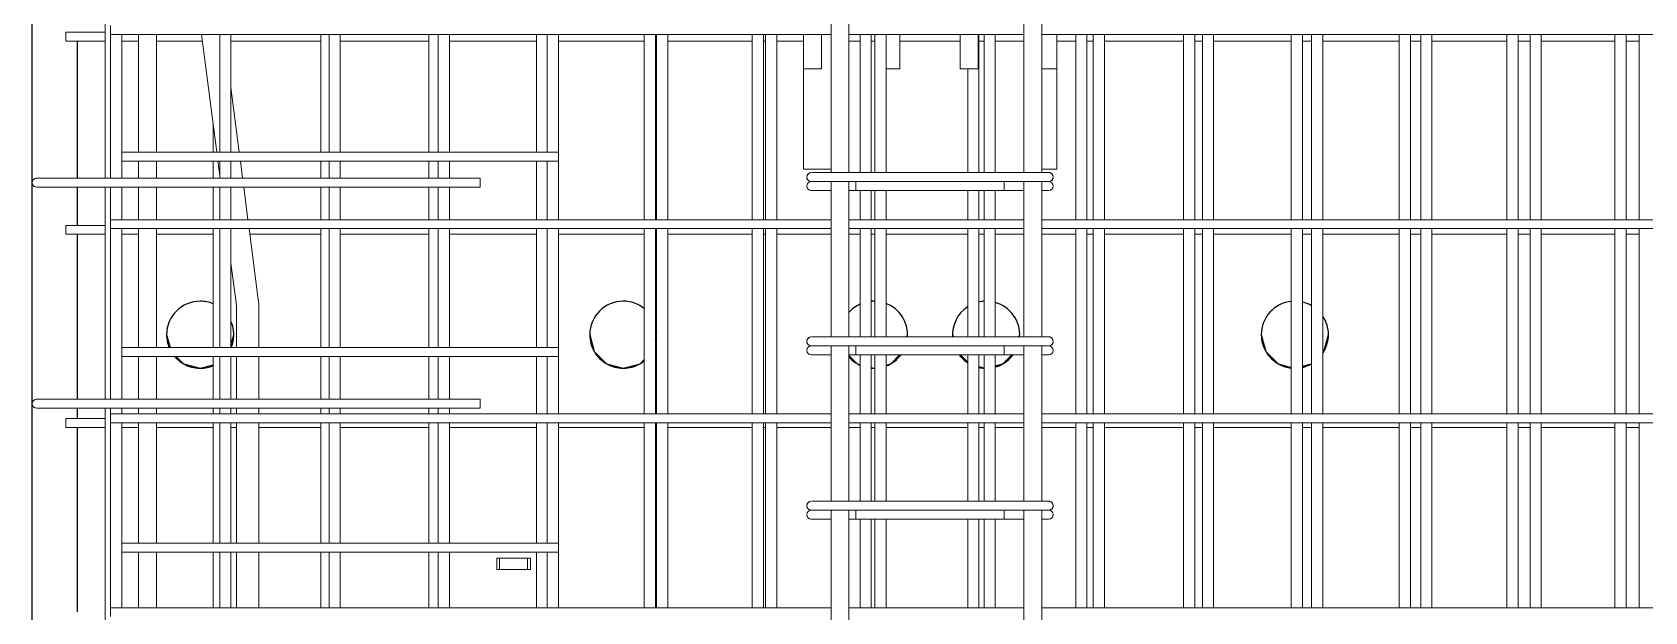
# Model space of a CAD drawing. Header units: millimetres. Extents: x 6720 to 22888, y -3063 to 10060.
# Drawn here: x 10063 to 11503, y -493 to 26 of the extents above; entities that cross this region are included whole.
import ezdxf

# ---------------------------------------------------------------- set-up
doc = ezdxf.new("R2010")
doc.units = ezdxf.units.MM
for name, color, linetype, lineweight in [('A-GENM', 13, 'Continuous', 18), ('A-WALL', 113, 'Continuous', 25), ('S-RBAR', 171, 'Continuous', 18)]:
    doc.layers.add(name, color=color, linetype=linetype, lineweight=lineweight)

# ---------------------------------------------------------------- blocks, each defined once
blk = doc.blocks.new('RR spread anchor face based - RR-SA-2_5-200-V3-Elevation Front 1')
at = {"layer": 'A-GENM'}
for p, q in [((10477.6, -445), (10480.1, -445)), ((10477.6, -455), (10477.6, -445)), ((10480.1, -445), (10505.1, -445)), ((10480.1, -445), (10480.1, -455)), ((10505.1, -445), (10507.6, -445)), ((10505.1, -445), (10505.1, -455)), ((10507.6, -445), (10507.6, -455)), ((10480.1, -455), (10477.6, -455)), ((10505.1, -455), (10480.1, -455)), ((10507.6, -455), (10505.1, -455))]:
    blk.add_line(p, q, dxfattribs=at)

msp = doc.modelspace()

# ---------------------------------------------------------------- linework, layer by layer
at = {"layer": 'A-WALL'}
for p, q in [((10062.6, -1395), (10062.6, 7060)), ((10102.6, 17.6), (10102.6, -105)), ((10102.6, -113), (10102.6, -146.7)), ((10102.6, -155.2), (10102.6, -302.7)), ((10182.6, -245), (10185.7, -256.5)), ((10240.1, -254.2), (10242.6, -245)), ((10619.4, -249.3), (10620.3, -246)), ((10844, -247), (10844.5, -245.4)), ((10884.9, -245.4), (10885.3, -247)), ((10944.3, -247), (10944.7, -245.4)), ((10212.6, -275), (10224.1, -271.9)), ((10891.8, -263), (10898.4, -269.6)), ((10908.4, -273.3), (10912.9, -274.5)), ((11197.4, -273.2), (11205.6, -271)), ((10812.1, -274.3), (10814.6, -275)), ((10814.6, -275), (10815.1, -274.9)), ((10102.6, -310.7), (10102.6, -320)), ((10102.6, -328), (10102.6, -492.9))]:
    msp.add_line(p, q, dxfattribs=at)
at = {"layer": 'A-WALL', "flags": 128}
for points in [[(10560.6, -245), (10564.6, -260), (10575.6, -271), (10590.6, -275)], [(11160.6, -245), (11164.6, -260), (11175.6, -271), (11187.4, -274.2)], [(11215.6, -261), (11216.6, -259.9), (11220.6, -245)], [(10191.1, -264.5), (10197.6, -271), (10212.6, -275)], [(10590.6, -275), (10605.6, -271), (10609.4, -267.1)], [(10792.2, -263.6), (10799.6, -271), (10802.1, -271.7)], [(10825.4, -272.1), (10829.6, -271), (10837.5, -263)], [(10922.9, -272.8), (10929.8, -271), (10937.7, -263)]]:
    msp.add_lwpolyline(points, dxfattribs=at)
at = {"layer": 'A-WALL'}
for centre, start, end in [((10212.6, -245), 90, 180), ((10212.6, -245), 67.2216, 90), ((10590.6, -245), 90, 180), ((10590.6, -245), 50.6782, 90), ((10814.6, -245), 90, 94.7688), ((10814.6, -245), 89.0178, 90), ((10914.8, -245), 93.5819, 102.2635), ((11190.6, -245), 96.0309, 180), ((11190.6, -245), 60, 76.7124), ((10814.6, -245), 114.7519, 138.5551), ((10814.6, -245), 356.1363, 68.6737), ((10914.8, -245), 123.2545, 183.8637), ((10914.8, -245), 356.1363, 74.2095), ((11190.6, -245), 0, 33.0857), ((10212.6, -245), 0, 22.1687), ((10590.6, -245), 4.002, 15), ((10212.6, -245), 180.4246, 202.8254), ((10212.6, -245), 337.8313, 359.5722), ((10590.6, -245), 180.4246, 209.7233), ((10590.6, -245), 345, 355.998), ((11190.6, -245), 180.4246, 209.7233), ((11190.6, -245), 330.719, 359.5722), ((10212.6, -245), 220.9588, 239.6231), ((10212.6, -245), 241.0171, 269.268), ((10212.6, -245), 270.7209, 292.7784), ((10590.6, -245), 210.813, 239.6231), ((10590.6, -245), 241.0171, 269.268), ((10590.6, -245), 270.7209, 299.4239), ((10590.6, -245), 300.812, 309.3218), ((10814.6, -245), 221.4449, 239.6231), ((10814.6, -245), 241.0171, 245.2481), ((10814.6, -245), 291.3263, 299.4239), ((10814.6, -245), 300.812, 322.7574), ((10914.8, -245), 217.2426, 236.7455), ((10914.8, -245), 285.7905, 299.4239), ((10914.8, -245), 300.812, 322.7574), ((11190.6, -245), 210.813, 239.6231), ((11190.6, -245), 241.0171, 263.9691), ((11190.6, -245), 283.2876, 299.4239), ((11190.6, -245), 326.9143, 329.6241), ((10814.6, -245), 265.2312, 269.268), ((10814.6, -245), 270.7209, 270.9822), ((10914.8, -245), 257.7365, 266.4181)]:
    msp.add_arc(centre, 30, start, end, dxfattribs=at)
at = {"layer": 'S-RBAR'}
for p, q in [((10127.7, -105), (10127.7, 84.7)), ((10132.6, 23.5), (10132.6, 31.5)), ((10776.2, -100), (10776.2, 39)), ((10792.2, -100), (10792.2, 39)), ((10948.4, -100), (10948.4, 39)), ((10964.4, -100), (10964.4, 39)), ((10092.6, 25.6), (10127.7, 25.6)), ((10092.6, 17.6), (10092.6, 25.6)), ((10092.6, 17.6), (10127.7, 17.6)), ((10132.6, 23.5), (10776.2, 23.5)), ((10132.6, -105), (10132.6, 23.5)), ((10142.6, -105), (10142.6, 23.5)), ((10142.6, 17.6), (10157.6, 17.6)), ((10157.6, -81.7), (10157.6, 23.5)), ((10173.6, -81.7), (10173.6, 23.5)), ((10173.6, 17.6), (10214.6, 17.6)), ((10227.4, -81.7), (10213.9, 23.5)), ((10230.1, -81.7), (10230.1, 23.5)), ((10240.1, -81.7), (10240.1, 23.5)), ((10240.1, 17.6), (10320.4, 17.6)), ((10320.4, -81.7), (10320.4, 23.5)), ((10327.7, -81.7), (10327.7, 23.5)), ((10337.7, -81.7), (10337.7, 23.5)), ((10337.7, 17.6), (10416.8, 17.6)), ((10416.8, -81.7), (10416.8, 23.5)), ((10425.2, -81.7), (10425.2, 23.5)), ((10435.2, -81.7), (10435.2, 23.5)), ((10435.2, 17.6), (10513.1, 17.6)), ((10513.1, -81.7), (10513.1, 23.5)), ((10522.7, -81.7), (10522.7, 23.5)), ((10532.7, -142.1), (10532.7, 23.5)), ((10532.7, 17.6), (10609.4, 17.6)), ((10609.4, -142.1), (10609.4, 23.5)), ((10619.4, -142.1), (10619.4, 23.5)), ((10619.4, 17.6), (10620.3, 17.6)), ((10620.3, -142.1), (10620.3, 23.5)), ((10630.3, -142.1), (10630.3, 23.5)), ((10630.3, 17.6), (10705.8, 17.6)), ((10705.8, -142.1), (10705.8, 23.5)), ((10715.8, -142.1), (10715.8, 23.5)), ((10715.8, 17.6), (10717.8, 17.6)), ((10717.8, -142.1), (10717.8, 23.5)), ((10727.8, -142.1), (10727.8, 23.5)), ((10727.8, 17.6), (10751.6, 17.6)), ((10751.6, 23.5), (10751.6, -7)), ((10767.6, 23.5), (10767.6, -7)), ((10792.2, 23.5), (10948.4, 23.5)), ((10792.2, 17.6), (10802.1, 17.6)), ((10802.1, -100), (10802.1, 23.5)), ((10812.1, -100), (10812.1, 23.5)), ((10812.1, 17.6), (10815.1, 17.6)), ((10815.4, -100), (10815.4, 23.5)), ((10825.4, -100), (10825.4, 23.5)), ((10837.6, 23.5), (10837.6, -7)), ((10837.6, 17.6), (10891.7, 17.6)), ((10891.7, 23.5), (10891.7, -7)), ((10907.7, 23.5), (10907.7, -7)), ((10908.4, -100), (10908.4, 23.5)), ((10908.4, 17.6), (10912.9, 17.6)), ((10912.9, -100), (10912.9, 23.5)), ((10922.9, -100), (10922.9, 23.5)), ((10922.9, 17.6), (10948.4, 17.6)), ((10964.4, 23.5), (12288.6, 23.5)), ((10977.8, 23.5), (10977.8, -7)), ((10977.8, 17.6), (10994.8, 17.6)), ((10994.8, -142.1), (10994.8, 23.5)), ((11004.8, -142.1), (11004.8, 23.5)), ((11004.8, 17.6), (11010.5, 17.6)), ((11010.5, -142.1), (11010.5, 23.5)), ((11020.5, -142.1), (11020.5, 23.5)), ((11020.5, 17.6), (11091.1, 17.6)), ((11091.1, -142.1), (11091.1, 23.5)), ((11101.1, -142.1), (11101.1, 23.5)), ((11101.1, 17.6), (11108, 17.6)), ((11108, -142.1), (11108, 23.5)), ((11118, -142.1), (11118, 23.5)), ((11118, 17.6), (11187.4, 17.6)), ((11187.4, -142.1), (11187.4, 23.5)), ((11197.4, -142.1), (11197.4, 23.5)), ((11197.4, 17.6), (11205.6, 17.6)), ((11205.6, -142.1), (11205.6, 23.5)), ((11215.6, -142.1), (11215.6, 23.5)), ((11215.6, 17.6), (11283.8, 17.6)), ((11283.8, -142.1), (11283.8, 23.5)), ((11293.8, -142.1), (11293.8, 23.5)), ((11293.8, 17.6), (11303.1, 17.6)), ((11303.1, -142.1), (11303.1, 23.5)), ((11313.1, -142.1), (11313.1, 23.5)), ((11313.1, 17.6), (11380.1, 17.6)), ((11380.1, -142.1), (11380.1, 23.5)), ((11390.1, -142.1), (11390.1, 23.5)), ((11390.1, 17.6), (11400.7, 17.6)), ((11400.7, -142.1), (11400.7, 23.5)), ((11410.7, -142.1), (11410.7, 23.5)), ((11410.7, 17.6), (11476.5, 17.6)), ((11476.5, -142.1), (11476.5, 23.5)), ((11486.5, -142.1), (11486.5, 23.5)), ((11486.5, 17.6), (11498.2, 17.6)), ((11498.2, -142.1), (11498.2, 23.5)), ((10751.6, -7), (10751.6, -97)), ((10751.6, -7), (10767.6, -7)), ((10825.4, -7), (10837.6, -7)), ((10891.7, -7), (10907.7, -7)), ((10898.4, -100), (10898.4, -7)), ((10964.4, -7), (10977.8, -7)), ((10977.8, -7), (10977.8, -97)), ((10247.5, -81.7), (10240.1, -23.8)), ((10224.1, -81.7), (10224.1, -56)), ((10172.6, -81.7), (10142.3, -81.7)), ((10172.6, -81.7), (10532.6, -81.7)), ((10532.6, -89.7), (10532.6, -81.7)), ((10172.6, -89.7), (10142.3, -89.7)), ((10157.6, -105), (10157.6, -89.7)), ((10172.6, -89.7), (10532.6, -89.7)), ((10173.6, -105), (10173.6, -89.7)), ((10224.1, -105), (10224.1, -89.7)), ((10230.1, -103), (10228.4, -89.7)), ((10230.1, -105), (10230.1, -89.7)), ((10240.1, -105), (10240.1, -89.7)), ((10250.5, -105), (10248.6, -89.7)), ((10320.4, -105), (10320.4, -89.7)), ((10327.7, -105), (10327.7, -89.7)), ((10337.7, -105), (10337.7, -89.7)), ((10416.8, -105), (10416.8, -89.7)), ((10425.2, -105), (10425.2, -89.7)), ((10435.2, -105), (10435.2, -89.7)), ((10513.1, -142.1), (10513.1, -89.7)), ((10522.7, -142.1), (10522.7, -89.7)), ((10751.6, -97), (10776.2, -97)), ((10758.6, -100), (10758.7, -100)), ((10759.3, -100), (10764.4, -100)), ((10764.4, -100), (10778.6, -100)), ((10950.8, -100), (10778.6, -100)), ((10950.8, -100), (10970.8, -100)), ((10964.4, -97), (10977.8, -97)), ((10066.6, -105), (10086.6, -105)), ((10066.6, -113), (10086.6, -113)), ((10462.6, -105), (10086.6, -105)), ((10462.6, -113), (10086.6, -113)), ((10127.7, -302.7), (10127.7, -113)), ((10132.6, -142.1), (10132.6, -113)), ((10142.6, -142.1), (10142.6, -113)), ((10157.6, -142.1), (10157.6, -113)), ((10173.6, -142.1), (10173.6, -113)), ((10224.1, -142.1), (10224.1, -113)), ((10230.1, -142.1), (10230.1, -113)), ((10240.1, -142.1), (10240.1, -113)), ((10255.3, -142.1), (10251.6, -113)), ((10320.4, -142.1), (10320.4, -113)), ((10327.7, -142.1), (10327.7, -113)), ((10337.7, -142.1), (10337.7, -113)), ((10416.8, -142.1), (10416.8, -113)), ((10425.2, -142.1), (10425.2, -113)), ((10435.2, -142.1), (10435.2, -113)), ((10462.6, -105), (10462.6, -113)), ((10758.6, -108), (10763.3, -108)), ((10763.2, -108), (10765.8, -108)), ((10765.7, -108), (10778.6, -108)), ((10776.2, -247), (10776.2, -108)), ((10950.8, -108), (10778.6, -108)), ((10792.2, -247), (10792.2, -108)), ((10798.4, -108), (10798.4, -116)), ((10931, -108), (10931, -116)), ((10948.4, -247), (10948.4, -108)), ((10950.8, -108), (10970.8, -108)), ((10964.4, -247), (10964.4, -108)), ((10758.6, -116), (10764.4, -116)), ((10776.2, -116), (10764.4, -116)), ((10798.4, -116), (10792.2, -116)), ((10798.4, -116), (10931, -116)), ((10802.1, -142.1), (10802.1, -116)), ((10812.1, -142.1), (10812.1, -116)), ((10815.4, -142.1), (10815.4, -116)), ((10825.4, -142.1), (10825.4, -116)), ((10898.4, -142.1), (10898.4, -116)), ((10908.4, -142.1), (10908.4, -116)), ((10912.9, -142.1), (10912.9, -116)), ((10922.9, -142.1), (10922.9, -116)), ((10948.4, -116), (10931, -116)), ((10964.9, -116), (10970.8, -116)), ((10132.6, -142.1), (10776.2, -142.1)), ((10132.6, -150.1), (10132.6, -142.1)), ((10792.2, -142.1), (10948.4, -142.1)), ((10964.4, -142.1), (12288.6, -142.1)), ((10092.6, -147.2), (10127.7, -147.2)), ((10092.6, -155.2), (10092.6, -147.2)), ((10092.6, -155.2), (10127.7, -155.2)), ((10132.6, -150.1), (10776.2, -150.1)), ((10132.6, -302.7), (10132.6, -150.1)), ((10142.6, -302.7), (10142.6, -150.1)), ((10142.6, -155.2), (10157.6, -155.2)), ((10157.6, -256.5), (10157.6, -150.1)), ((10173.6, -256.5), (10173.6, -150.1)), ((10173.6, -155.2), (10224.1, -155.2)), ((10224.1, -256.5), (10224.1, -150.1)), ((10230.1, -256.5), (10230.1, -150.1)), ((10240.1, -256.5), (10240.1, -150.1)), ((10264.5, -213.5), (10256.3, -150.1)), ((10257, -155.2), (10320.4, -155.2)), ((10320.4, -256.5), (10320.4, -150.1)), ((10327.7, -256.5), (10327.7, -150.1)), ((10337.7, -256.5), (10337.7, -150.1)), ((10337.7, -155.2), (10416.8, -155.2)), ((10416.8, -256.5), (10416.8, -150.1)), ((10425.2, -256.5), (10425.2, -150.1)), ((10435.2, -256.5), (10435.2, -150.1)), ((10435.2, -155.2), (10513.1, -155.2)), ((10513.1, -256.5), (10513.1, -150.1)), ((10522.7, -256.5), (10522.7, -150.1)), ((10532.7, -315.7), (10532.7, -150.1)), ((10532.7, -155.2), (10609.4, -155.2)), ((10609.4, -315.7), (10609.4, -150.1)), ((10619.4, -315.7), (10619.4, -150.1)), ((10619.4, -155.2), (10620.3, -155.2)), ((10620.3, -315.7), (10620.3, -150.1)), ((10630.3, -315.7), (10630.3, -150.1)), ((10630.3, -155.2), (10705.8, -155.2)), ((10705.8, -315.7), (10705.8, -150.1)), ((10715.8, -315.7), (10715.8, -150.1)), ((10715.8, -155.2), (10717.8, -155.2)), ((10717.8, -315.7), (10717.8, -150.1)), ((10727.8, -315.7), (10727.8, -150.1)), ((10727.8, -155.2), (10776.2, -155.2)), ((10792.2, -150.1), (10948.4, -150.1)), ((10792.2, -155.2), (10802.1, -155.2)), ((10802.1, -247), (10802.1, -150.1)), ((10812.1, -247), (10812.1, -150.1)), ((10812.1, -155.2), (10815.4, -155.2)), ((10815.4, -247), (10815.4, -150.1)), ((10825.4, -247), (10825.4, -150.1)), ((10825.4, -155.2), (10898.4, -155.2)), ((10898.4, -247), (10898.4, -150.1)), ((10908.4, -247), (10908.4, -150.1)), ((10908.4, -155.2), (10912.9, -155.2)), ((10912.9, -247), (10912.9, -150.1)), ((10922.9, -247), (10922.9, -150.1)), ((10922.9, -155.2), (10948.4, -155.2)), ((10964.4, -150.1), (12288.6, -150.1)), ((10964.4, -155.2), (10994.8, -155.2)), ((10994.8, -315.7), (10994.8, -150.1)), ((11004.8, -315.7), (11004.8, -150.1)), ((11004.8, -155.2), (11010.5, -155.2)), ((11010.5, -315.7), (11010.5, -150.1)), ((11020.5, -315.7), (11020.5, -150.1)), ((11020.5, -155.2), (11091.1, -155.2)), ((11091.1, -315.7), (11091.1, -150.1)), ((11101.1, -315.7), (11101.1, -150.1)), ((11101.1, -155.2), (11108, -155.2)), ((11108, -315.7), (11108, -150.1)), ((11118, -315.7), (11118, -150.1)), ((11118, -155.2), (11187.4, -155.2)), ((11187.4, -315.7), (11187.4, -150.1)), ((11197.4, -315.7), (11197.4, -150.1)), ((11197.4, -155.2), (11205.6, -155.2)), ((11205.6, -315.7), (11205.6, -150.1)), ((11215.6, -315.7), (11215.6, -150.1)), ((11215.6, -155.2), (11283.8, -155.2)), ((11283.8, -315.7), (11283.8, -150.1)), ((11293.8, -315.7), (11293.8, -150.1)), ((11293.8, -155.2), (11303.1, -155.2)), ((11303.1, -315.7), (11303.1, -150.1)), ((11313.1, -315.7), (11313.1, -150.1)), ((11313.1, -155.2), (11380.1, -155.2)), ((11380.1, -315.7), (11380.1, -150.1)), ((11390.1, -315.7), (11390.1, -150.1)), ((11390.1, -155.2), (11400.7, -155.2)), ((11400.7, -315.7), (11400.7, -150.1)), ((11410.7, -315.7), (11410.7, -150.1)), ((11410.7, -155.2), (11476.5, -155.2)), ((11476.5, -315.7), (11476.5, -150.1)), ((11486.5, -315.7), (11486.5, -150.1)), ((11486.5, -155.2), (11498.2, -155.2)), ((11498.2, -315.7), (11498.2, -150.1)), ((10244.6, -216.1), (10240.1, -180.9)), ((10245, -256.5), (10245, -221.8)), ((10265, -256.5), (10265, -221.8)), ((10172.6, -256.5), (10142.3, -256.5)), ((10172.6, -256.5), (10532.6, -256.5)), ((10532.6, -264.5), (10532.6, -256.5)), ((10758.6, -247), (10758.7, -247)), ((10758.6, -255), (10763.3, -255)), ((10759.3, -247), (10764.4, -247)), ((10763.2, -255), (10765.8, -255)), ((10764.4, -247), (10778.6, -247)), ((10765.7, -255), (10778.6, -255)), ((10776.2, -394), (10776.2, -255)), ((10950.8, -247), (10778.6, -247)), ((10950.8, -255), (10778.6, -255)), ((10792.2, -394), (10792.2, -255)), ((10798.4, -255), (10798.4, -263)), ((10931, -255), (10931, -263)), ((10948.4, -394), (10948.4, -255)), ((10950.8, -247), (10970.8, -247)), ((10950.8, -255), (10970.8, -255)), ((10964.4, -394), (10964.4, -255)), ((10172.6, -264.5), (10142.3, -264.5)), ((10157.6, -302.7), (10157.6, -264.5)), ((10172.6, -264.5), (10532.6, -264.5)), ((10173.6, -302.7), (10173.6, -264.5)), ((10224.1, -302.7), (10224.1, -264.5)), ((10230.1, -302.7), (10230.1, -264.5)), ((10240.1, -302.7), (10240.1, -264.5)), ((10245, -302.7), (10245, -264.5)), ((10265, -302.7), (10265, -264.5)), ((10320.4, -302.7), (10320.4, -264.5)), ((10327.7, -302.7), (10327.7, -264.5)), ((10337.7, -302.7), (10337.7, -264.5)), ((10416.8, -302.7), (10416.8, -264.5)), ((10425.2, -302.7), (10425.2, -264.5)), ((10435.2, -302.7), (10435.2, -264.5)), ((10513.1, -315.7), (10513.1, -264.5)), ((10522.7, -315.7), (10522.7, -264.5)), ((10758.6, -263), (10764.4, -263)), ((10776.2, -263), (10764.4, -263)), ((10798.4, -263), (10792.2, -263)), ((10798.4, -263), (10931, -263)), ((10802.1, -315.7), (10802.1, -263)), ((10812.1, -315.7), (10812.1, -263)), ((10815.4, -315.7), (10815.4, -263)), ((10825.4, -315.7), (10825.4, -263)), ((10898.4, -315.7), (10898.4, -263)), ((10908.4, -315.7), (10908.4, -263)), ((10912.9, -315.7), (10912.9, -263)), ((10922.9, -315.7), (10922.9, -263)), ((10948.4, -263), (10931, -263)), ((10964.9, -263), (10970.8, -263)), ((10066.6, -302.7), (10086.6, -302.7)), ((10066.6, -310.7), (10086.6, -310.7)), ((10462.6, -302.7), (10086.6, -302.7)), ((10462.6, -310.7), (10086.6, -310.7)), ((10127.7, -500.3), (10127.7, -310.7)), ((10132.6, -315.7), (10132.6, -310.7)), ((10132.6, -315.7), (10776.2, -315.7)), ((10132.6, -323.7), (10132.6, -315.7)), ((10142.6, -315.7), (10142.6, -310.7)), ((10157.6, -315.7), (10157.6, -310.7)), ((10173.6, -315.7), (10173.6, -310.7)), ((10224.1, -315.7), (10224.1, -310.7)), ((10230.1, -315.7), (10230.1, -310.7)), ((10240.1, -315.7), (10240.1, -310.7)), ((10245, -315.7), (10245, -310.7)), ((10265, -315.7), (10265, -310.7)), ((10320.4, -315.7), (10320.4, -310.7)), ((10327.7, -315.7), (10327.7, -310.7)), ((10337.7, -315.7), (10337.7, -310.7)), ((10416.8, -315.7), (10416.8, -310.7)), ((10425.2, -315.7), (10425.2, -310.7)), ((10435.2, -315.7), (10435.2, -310.7)), ((10462.6, -302.7), (10462.6, -310.7)), ((10792.2, -315.7), (10948.4, -315.7)), ((10964.4, -315.7), (12288.6, -315.7)), ((10092.6, -320), (10127.7, -320)), ((10092.6, -328), (10092.6, -320)), ((10092.6, -328), (10127.7, -328)), ((10132.6, -323.7), (10776.2, -323.7)), ((10132.6, -489.2), (10132.6, -323.7)), ((10142.6, -489.2), (10142.6, -323.7)), ((10142.6, -328), (10157.6, -328)), ((10157.6, -431.4), (10157.6, -323.7)), ((10173.6, -431.4), (10173.6, -323.7)), ((10173.6, -328), (10224.1, -328)), ((10224.1, -431.4), (10224.1, -323.7)), ((10230.1, -431.4), (10230.1, -323.7)), ((10240.1, -431.4), (10240.1, -323.7)), ((10240.1, -328), (10245, -328)), ((10245, -431.4), (10245, -323.7)), ((10265, -431.4), (10265, -323.7)), ((10265, -328), (10320.4, -328)), ((10320.4, -431.4), (10320.4, -323.7)), ((10327.7, -431.4), (10327.7, -323.7)), ((10337.7, -431.4), (10337.7, -323.7)), ((10337.7, -328), (10416.8, -328)), ((10416.8, -431.4), (10416.8, -323.7)), ((10425.2, -431.4), (10425.2, -323.7)), ((10435.2, -431.4), (10435.2, -323.7)), ((10435.2, -328), (10513.1, -328)), ((10513.1, -431.4), (10513.1, -323.7)), ((10522.7, -431.4), (10522.7, -323.7)), ((10532.7, -489.2), (10532.7, -323.7)), ((10532.7, -328), (10609.4, -328)), ((10609.4, -489.2), (10609.4, -323.7)), ((10619.4, -489.2), (10619.4, -323.7)), ((10619.4, -328), (10620.3, -328)), ((10620.3, -489.2), (10620.3, -323.7)), ((10630.3, -489.2), (10630.3, -323.7)), ((10630.3, -328), (10705.8, -328)), ((10705.8, -489.2), (10705.8, -323.7)), ((10715.8, -489.2), (10715.8, -323.7)), ((10715.8, -328), (10717.8, -328)), ((10717.8, -489.2), (10717.8, -323.7)), ((10727.8, -489.2), (10727.8, -323.7)), ((10727.8, -328), (10776.2, -328)), ((10792.2, -323.7), (10948.4, -323.7)), ((10792.2, -328), (10802.1, -328)), ((10802.1, -394), (10802.1, -323.7)), ((10812.1, -394), (10812.1, -323.7)), ((10812.1, -328), (10815.1, -328)), ((10815.4, -394), (10815.4, -323.7)), ((10825.4, -394), (10825.4, -323.7)), ((10825.4, -328), (10898.4, -328)), ((10898.4, -394), (10898.4, -323.7)), ((10908.4, -394), (10908.4, -323.7)), ((10908.4, -328), (10912.9, -328)), ((10912.9, -394), (10912.9, -323.7)), ((10922.9, -394), (10922.9, -323.7)), ((10922.9, -328), (10948.4, -328)), ((10964.4, -323.7), (12288.6, -323.7)), ((10964.4, -328), (10994.8, -328)), ((10994.8, -489.2), (10994.8, -323.7)), ((11004.8, -489.2), (11004.8, -323.7)), ((11004.8, -328), (11010.5, -328)), ((11010.5, -489.2), (11010.5, -323.7)), ((11020.5, -489.2), (11020.5, -323.7)), ((11020.5, -328), (11091.1, -328)), ((11091.1, -489.2), (11091.1, -323.7)), ((11101.1, -489.2), (11101.1, -323.7)), ((11101.1, -328), (11108, -328)), ((11108, -489.2), (11108, -323.7)), ((11118, -489.2), (11118, -323.7)), ((11118, -328), (11187.4, -328)), ((11187.4, -489.2), (11187.4, -323.7)), ((11197.4, -489.2), (11197.4, -323.7)), ((11197.4, -328), (11205.6, -328)), ((11205.6, -489.2), (11205.6, -323.7)), ((11215.6, -489.2), (11215.6, -323.7)), ((11215.6, -328), (11283.8, -328)), ((11283.8, -489.2), (11283.8, -323.7)), ((11293.8, -489.2), (11293.8, -323.7)), ((11293.8, -328), (11303.1, -328)), ((11303.1, -489.2), (11303.1, -323.7)), ((11313.1, -489.2), (11313.1, -323.7)), ((11313.1, -328), (11380.1, -328)), ((11380.1, -489.2), (11380.1, -323.7)), ((11390.1, -489.2), (11390.1, -323.7)), ((11390.1, -328), (11400.7, -328)), ((11400.7, -489.2), (11400.7, -323.7)), ((11410.7, -489.2), (11410.7, -323.7)), ((11410.7, -328), (11476.5, -328)), ((11476.5, -489.2), (11476.5, -323.7)), ((11486.5, -489.2), (11486.5, -323.7)), ((11486.5, -328), (11498.2, -328)), ((11498.2, -489.2), (11498.2, -323.7)), ((10758.6, -394), (10758.7, -394)), ((10758.6, -402), (10763.3, -402)), ((10759.3, -394), (10764.4, -394)), ((10763.2, -402), (10765.8, -402)), ((10764.4, -394), (10778.6, -394)), ((10765.7, -402), (10778.6, -402)), ((10776.2, -541), (10776.2, -402)), ((10950.8, -394), (10778.6, -394)), ((10950.8, -402), (10778.6, -402)), ((10792.2, -541), (10792.2, -402)), ((10798.4, -402), (10798.4, -410)), ((10931, -402), (10931, -410)), ((10948.4, -541), (10948.4, -402)), ((10950.8, -394), (10970.8, -394)), ((10950.8, -402), (10970.8, -402)), ((10964.4, -541), (10964.4, -402)), ((10758.6, -410), (10764.4, -410)), ((10776.2, -410), (10764.4, -410)), ((10798.4, -410), (10792.2, -410)), ((10798.4, -410), (10931, -410)), ((10802.1, -489.2), (10802.1, -410)), ((10812.1, -489.2), (10812.1, -410)), ((10815.4, -489.2), (10815.4, -410)), ((10825.4, -489.2), (10825.4, -410)), ((10898.4, -489.2), (10898.4, -410)), ((10908.4, -489.2), (10908.4, -410)), ((10912.9, -489.2), (10912.9, -410)), ((10922.9, -489.2), (10922.9, -410)), ((10948.4, -410), (10931, -410)), ((10964.9, -410), (10970.8, -410)), ((10172.6, -431.4), (10142.3, -431.4)), ((10172.6, -431.4), (10532.6, -431.4)), ((10532.6, -439.4), (10532.6, -431.4)), ((10172.6, -439.4), (10142.3, -439.4)), ((10157.6, -489.2), (10157.6, -439.4)), ((10172.6, -439.4), (10532.6, -439.4)), ((10173.6, -489.2), (10173.6, -439.4)), ((10224.1, -489.2), (10224.1, -439.4)), ((10230.1, -489.2), (10230.1, -439.4)), ((10240.1, -489.2), (10240.1, -439.4)), ((10245, -489.2), (10245, -439.4)), ((10265, -489.2), (10265, -439.4)), ((10320.4, -489.2), (10320.4, -439.4)), ((10327.7, -489.2), (10327.7, -439.4)), ((10337.7, -489.2), (10337.7, -439.4)), ((10416.8, -489.2), (10416.8, -439.4)), ((10425.2, -489.2), (10425.2, -439.4)), ((10435.2, -489.2), (10435.2, -439.4)), ((10513.1, -489.2), (10513.1, -439.4)), ((10522.7, -489.2), (10522.7, -439.4)), ((10132.6, -489.2), (10776.2, -489.2)), ((10132.6, -497.2), (10132.6, -489.2)), ((10792.2, -489.2), (10948.4, -489.2)), ((10964.4, -489.2), (12288.6, -489.2))]:
    msp.add_line(p, q, dxfattribs=at)
for centre, radius, start, end in [((10758.6, -104), 4, 90, 270), ((10758.6, -104), 4, 90, 270), ((10758.6, -104), 4, 120, 165), ((10758.6, -104), 4, 90, 105), ((10970.8, -104), 4, 75, 90), ((10970.8, -104), 4, 270, 90), ((10970.8, -104), 4, 15, 60), ((10066.6, -109), 4, 90, 270), ((10066.6, -109), 4, 120, 165), ((10066.6, -109), 4, 195, 240), ((10066.6, -109), 4, 90, 105), ((10758.6, -112), 4, 90, 270), ((10758.6, -104), 4, 195, 240), ((10970.8, -112), 4, 270, 90), ((10970.8, -104), 4, 300, 345), ((10200, -221.8), 45, 0, 7.3122), ((10200, -221.8), 65, 0, 7.3122), ((10758.6, -251), 4, 90, 270), ((10758.6, -251), 4, 90, 270), ((10758.6, -259), 4, 90, 270), ((10758.6, -251), 4, 120, 165), ((10758.6, -251), 4, 195, 240), ((10758.6, -251), 4, 90, 105), ((10970.8, -251), 4, 75, 90), ((10970.8, -251), 4, 270, 90), ((10970.8, -259), 4, 270, 90), ((10970.8, -251), 4, 15, 60), ((10970.8, -251), 4, 300, 345), ((10066.6, -306.7), 4, 90, 270), ((10066.6, -306.7), 4, 120, 165), ((10066.6, -306.7), 4, 195, 240), ((10066.6, -306.7), 4, 90, 105), ((10758.6, -398), 4, 90, 270), ((10758.6, -398), 4, 90, 270), ((10758.6, -406), 4, 90, 270), ((10758.6, -398), 4, 120, 165), ((10758.6, -398), 4, 195, 240), ((10758.6, -398), 4, 90, 105), ((10970.8, -398), 4, 75, 90), ((10970.8, -398), 4, 270, 90), ((10970.8, -406), 4, 270, 90), ((10970.8, -398), 4, 15, 60), ((10970.8, -398), 4, 300, 345)]:
    msp.add_arc(centre, radius, start, end, dxfattribs=at)

# ---------------------------------------------------------------- block references
at = {"layer": 'A-GENM'}
msp.add_blockref('RR spread anchor face based - RR-SA-2_5-200-V3-Elevation Front 1', (0, 0), dxfattribs=at)

doc.saveas('drawing.dxf')
